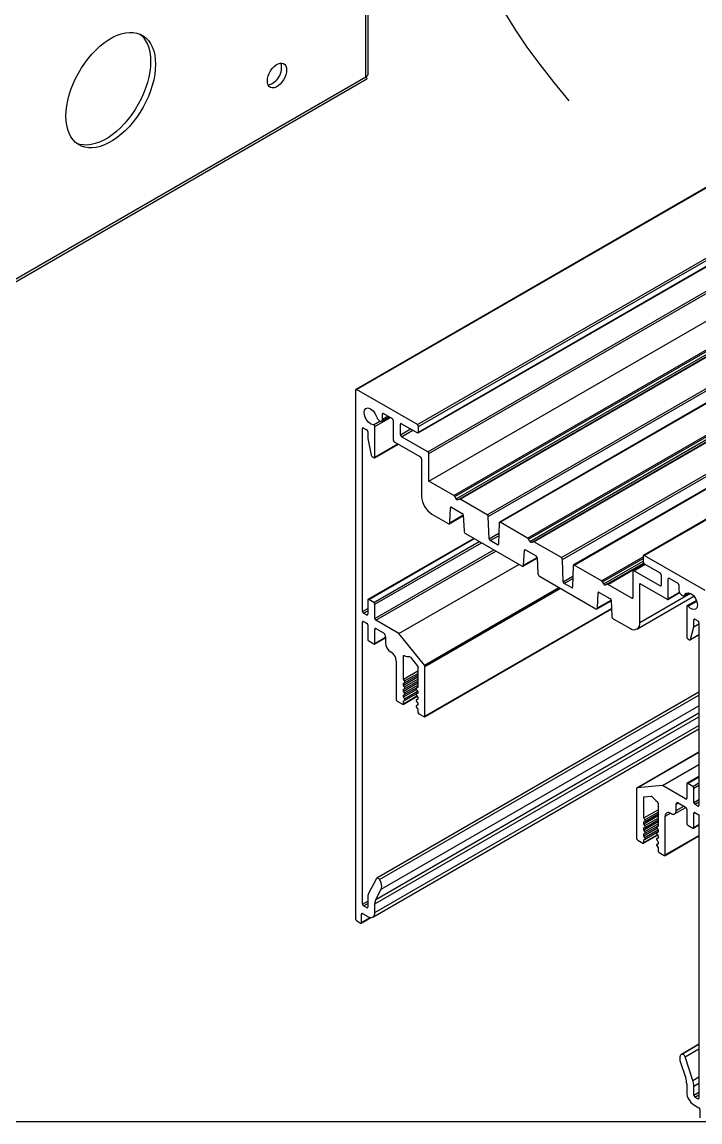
# Model space of a CAD drawing. Header units: inches. Extents: x -3.8 to 16.7, y -13 to 0.
# Drawn here: x 7.2 to 11.88, y -13.02 to -5.41 of the extents above; entities that cross this region are included whole.
import ezdxf

# ---------------------------------------------------------------- set-up
doc = ezdxf.new("R2010")
doc.units = ezdxf.units.IN
doc.header["$LTSCALE"] = 0.5
doc.header["$MEASUREMENT"] = 0
for name, color, linetype in [('Dimension', 10, 'CONTINUOUS'), ('Housing', 150, 'CONTINUOUS'), ('WallMount Bracket', 190, 'CONTINUOUS')]:
    doc.layers.add(name, color=color, linetype=linetype)
doc.layers.add('Text-Unprinted', color=131, linetype='CONTINUOUS', plot=False)

msp = doc.modelspace()

# ---------------------------------------------------------------- linework, layer by layer
at = {"layer": 'Dimension', "transparency": 16777216}
msp.add_open_spline([(10.247024, 0), (11.422375, -1.36695), (10.612632, -2.977638), (9.80289, -4.588327), (10.97824, -5.955277)], degree=3, dxfattribs=at)
at = {"layer": 'Housing', "linetype": 'Continuous', "lineweight": 25, "transparency": 16777216}
for p, q in [((13.401689, -5.701778), (9.504575, -7.950736)), ((9.509574, -7.951231), (13.406689, -5.702274)), ((9.930789, -8.194393), (13.827903, -5.945435)), ((9.935788, -8.252047), (13.832903, -6.003089)), ((9.93786, -8.206641), (13.834974, -5.957683)), ((9.93786, -8.247468), (13.834974, -5.99851)), ((10.002363, -8.38269), (13.899477, -6.133732)), ((10.009434, -8.394937), (13.906548, -6.14598)), ((10.009434, -8.584995), (13.906548, -6.336037)), ((10.181909, -8.684563), (14.079024, -6.435605)), ((10.189409, -8.692483), (14.086524, -6.443525)), ((10.197711, -8.706863), (14.094825, -6.457905)), ((10.218545, -8.709302), (14.115659, -6.460344)), ((10.226045, -8.710042), (14.123159, -6.461084)), ((10.413826, -8.818446), (14.310979, -6.569512)), ((10.420892, -8.830366), (14.318008, -6.581456)), ((14.395354, -6.620209), (10.497841, -8.869338)), ((10.502841, -8.869833), (14.400007, -6.620905)), ((10.692237, -8.979168), (14.589407, -6.730246)), ((10.699737, -8.987088), (14.59688, -6.738181)), ((10.708038, -9.001469), (14.605172, -6.752567)), ((10.728872, -9.003908), (14.626407, -6.754774)), ((10.736372, -9.004647), (14.633544, -6.755723)), ((10.925768, -9.113983), (14.822931, -6.865057)), ((10.932833, -9.125904), (14.82995, -6.877004)), ((14.907238, -6.915769), (11.009783, -9.164875)), ((11.014782, -9.16537), (14.911937, -6.916436)), ((15.389935, -6.849568), (11.49282, -9.098526)), ((11.49782, -9.099021), (15.394934, -6.850063)), ((9.502503, -7.955315), (9.502503, -11.611212)), ((9.930789, -8.194393), (9.509574, -7.951231)), ((9.69037, -8.120926), (9.697442, -8.116843)), ((9.69037, -8.156589), (9.69037, -8.120926)), ((9.69037, -8.156589), (9.728331, -8.134675)), ((9.697441, -8.116842), (9.756993, -8.151221)), ((9.627572, -8.195623), (9.671955, -8.170001)), ((9.636854, -8.207512), (9.745678, -8.144689)), ((9.636854, -8.418493), (9.636854, -8.207512)), ((9.684225, -8.170172), (9.737023, -8.139692)), ((9.764064, -8.163468), (9.764064, -8.300623)), ((9.813541, -8.192031), (9.820613, -8.187948)), ((9.813541, -8.26552), (9.813541, -8.192031)), ((9.820612, -8.187948), (9.930789, -8.251551)), ((9.93786, -8.247468), (9.93786, -8.206641)), ((9.552001, -8.221999), (9.559073, -8.217916)), ((9.552001, -9.485444), (9.552001, -8.221999)), ((9.559072, -8.217915), (9.580285, -8.230161)), ((9.587356, -8.242409), (9.587356, -8.291425)), ((9.813541, -8.26552), (9.884263, -8.224693)), ((9.820612, -8.277767), (9.898406, -8.232858)), ((10.002363, -8.38269), (9.820612, -8.277767)), ((9.587356, -8.291425), (9.610701, -8.405508)), ((9.634782, -8.423071), (9.798406, -8.328613)), ((9.636854, -8.418493), (9.795476, -8.326922)), ((9.771135, -8.31287), (9.952886, -8.417793)), ((9.617531, -8.415503), (9.629783, -8.422576)), ((9.959957, -8.43004), (9.959957, -8.690762)), ((10.009434, -8.584995), (10.009434, -8.394937)), ((10.181909, -8.684563), (10.009434, -8.584995)), ((10.197711, -8.706863), (10.189409, -8.692483)), ((10.218545, -8.709302), (10.210244, -8.714098)), ((10.413826, -8.818446), (10.226045, -8.710042)), ((10.030668, -8.813236), (10.144036, -8.878683)), ((10.154643, -8.872558), (10.159767, -8.768639)), ((10.154643, -8.872558), (10.248084, -8.818615)), ((10.159767, -8.768639), (10.166437, -8.764788)), ((10.166827, -8.765), (10.241127, -8.807893)), ((10.248187, -8.819683), (10.253311, -8.929518)), ((10.151536, -8.879425), (10.248367, -8.823526)), ((10.426087, -8.984679), (10.420892, -8.830366)), ((10.495775, -8.873596), (10.49058, -9.02191)), ((10.692237, -8.979168), (10.502841, -8.869833)), ((10.263918, -8.947889), (10.654364, -9.173288)), ((10.426087, -8.984679), (10.493242, -8.945911)), ((10.433153, -8.9966), (10.49267, -8.962241)), ((10.320526, -8.980568), (9.589428, -9.402622)), ((9.594427, -9.403117), (10.323455, -8.982259)), ((9.629782, -9.423528), (10.35881, -9.002669)), ((9.636854, -9.435775), (10.372953, -9.010834)), ((10.483515, -9.025673), (10.433153, -8.9966)), ((10.483515, -9.025673), (10.490591, -9.021588)), ((10.708038, -9.001469), (10.699737, -8.987088)), ((10.728872, -9.003908), (10.720571, -9.008704)), ((10.925768, -9.113983), (10.736372, -9.004647)), ((9.636854, -9.534429), (10.458399, -9.06016)), ((9.643925, -9.546676), (10.472542, -9.068325)), ((10.661863, -9.174031), (10.758694, -9.118132)), ((10.66497, -9.167163), (10.670094, -9.063244)), ((10.66497, -9.167163), (10.758412, -9.113221)), ((10.670094, -9.063244), (10.676765, -9.059394)), ((10.677154, -9.059606), (10.751454, -9.102499)), ((10.758515, -9.114289), (10.763639, -9.224123)), ((11.202564, -9.273774), (11.490749, -9.107409)), ((11.210064, -9.281694), (11.490749, -9.119658)), ((11.490749, -9.103104), (11.490749, -9.143932)), ((11.919009, -9.342168), (11.49782, -9.099021)), ((9.803591, -9.638849), (10.632209, -9.160499)), ((10.938029, -9.280217), (10.932833, -9.125904)), ((11.007717, -9.169133), (11.002522, -9.317448)), ((11.202564, -9.273774), (11.014782, -9.16537)), ((11.218365, -9.296074), (11.490749, -9.138831)), ((11.239199, -9.298514), (11.493367, -9.151786)), ((11.246699, -9.299253), (11.496336, -9.155141)), ((11.501111, -9.15808), (11.421246, -9.204185)), ((11.426246, -9.20468), (11.50404, -9.15977)), ((11.49782, -9.156179), (11.607997, -9.219783)), ((10.774245, -9.242494), (11.164691, -9.467894)), ((10.938029, -9.280217), (11.005184, -9.241449)), ((10.945094, -9.292138), (11.004612, -9.257779)), ((11.419175, -9.208763), (11.419175, -9.390655)), ((11.607997, -9.309603), (11.426246, -9.20468)), ((11.615068, -9.23203), (11.615068, -9.305519)), ((11.664545, -9.260593), (11.671617, -9.25651)), ((11.664545, -9.397747), (11.664545, -9.260593)), ((11.671616, -9.256509), (11.731167, -9.290887)), ((9.979125, -9.857212), (10.909104, -9.320347)), ((9.982661, -9.866326), (10.918766, -9.325924)), ((10.995456, -9.321211), (10.945094, -9.292138)), ((10.995456, -9.321211), (11.002533, -9.317126)), ((11.218365, -9.296074), (11.210064, -9.281694)), ((11.239199, -9.298514), (11.230898, -9.303309)), ((11.412104, -9.394739), (11.246699, -9.299253)), ((11.468652, -9.292826), (11.657474, -9.401831)), ((11.468652, -9.561713), (11.468652, -9.292826)), ((11.607997, -9.309603), (11.615068, -9.30552)), ((11.738238, -9.303135), (11.738238, -9.338797)), ((9.587356, -9.407201), (9.587356, -9.505854)), ((9.629782, -9.423528), (9.594427, -9.403117)), ((11.17219, -9.468637), (11.269021, -9.412737)), ((11.175298, -9.461769), (11.180421, -9.35785)), ((11.175298, -9.461769), (11.268739, -9.407827)), ((11.180421, -9.35785), (11.187092, -9.353999)), ((11.187482, -9.354212), (11.261782, -9.397104)), ((11.268842, -9.408894), (11.273966, -9.518729)), ((11.412104, -9.394739), (11.419175, -9.390657)), ((11.447937, -9.607497), (11.841656, -9.380208)), ((11.468652, -9.561713), (11.817285, -9.360451)), ((11.662474, -9.402326), (11.742588, -9.356077)), ((11.664545, -9.397747), (11.74139, -9.353386)), ((11.774048, -9.376599), (11.807909, -9.357051)), ((11.778385, -9.37181), (11.804931, -9.356486)), ((11.859383, -9.409396), (11.793594, -9.447375)), ((11.801011, -9.450323), (11.861606, -9.415342)), ((9.552001, -9.485444), (9.587356, -9.465034)), ((9.559072, -9.497692), (9.587356, -9.481364)), ((9.580285, -9.509938), (9.559072, -9.497692)), ((9.636854, -9.534429), (9.636854, -9.435775)), ((9.980517, -10.213822), (11.271622, -9.468483)), ((9.982588, -10.209246), (11.271468, -9.465191)), ((11.791729, -9.451496), (11.791729, -9.662476)), ((9.552001, -9.558933), (9.559073, -9.55485)), ((9.552001, -11.50914), (9.552001, -9.558933)), ((9.559072, -9.55485), (9.580285, -9.567096)), ((9.580285, -9.509938), (9.587356, -9.505856)), ((9.587356, -9.579343), (9.587356, -9.677997)), ((9.803591, -9.638849), (9.643925, -9.546676)), ((11.284572, -9.5371), (11.397941, -9.602547)), ((11.840986, -9.593457), (11.876582, -9.572908)), ((11.841227, -9.543541), (11.848299, -9.539458)), ((11.841227, -9.591483), (11.841227, -9.543541)), ((11.841227, -9.591483), (11.876582, -9.571072)), ((11.848298, -9.539457), (11.869511, -9.551703)), ((11.876582, -9.563951), (11.876582, -10.827396)), ((9.636853, -9.706571), (9.636853, -9.607917)), ((9.636853, -9.607917), (9.643926, -9.603835)), ((9.643925, -9.603834), (9.695501, -9.633608)), ((9.979125, -9.857212), (9.803591, -9.638849)), ((11.816052, -9.682292), (11.876582, -9.647348)), ((11.817882, -9.679687), (11.840986, -9.593457)), ((11.817882, -9.679687), (11.876582, -9.645801)), ((9.594427, -9.690244), (9.629782, -9.710654)), ((9.634782, -9.711149), (9.709647, -9.667931)), ((9.636853, -9.706571), (9.709647, -9.664548)), ((9.709647, -9.658105), (9.709647, -9.703015)), ((11.7988, -9.674724), (11.811052, -9.681797)), ((9.745002, -9.764252), (9.749245, -9.766702)), ((9.834097, -9.795572), (9.841236, -9.791451)), ((9.834097, -9.954498), (9.834097, -9.795572)), ((9.882123, -9.802543), (9.933092, -9.865947)), ((9.7846, -9.827939), (9.7846, -10.094948)), ((9.933092, -9.865947), (9.933092, -10.011647)), ((9.982588, -10.209246), (9.982661, -9.866326)), ((9.834097, -9.954498), (9.933092, -9.897349)), ((9.834097, -9.995325), (9.933092, -9.938177)), ((9.841968, -9.966668), (9.834097, -9.954498)), ((9.841968, -9.966668), (9.933092, -9.914063)), ((9.841968, -10.007495), (9.933092, -9.95489)), ((9.842422, -9.978959), (9.933092, -9.926617)), ((9.834097, -10.036152), (9.933092, -9.979004)), ((9.834097, -9.98226), (9.841968, -9.979178)), ((9.834097, -9.995325), (9.834097, -9.98226)), ((9.841968, -10.007495), (9.834097, -9.995325)), ((9.834097, -10.023087), (9.841968, -10.020005)), ((9.834097, -10.036152), (9.834097, -10.023087)), ((9.834097, -10.076979), (9.924027, -10.025064)), ((9.841968, -10.048322), (9.834097, -10.036152)), ((9.841968, -10.048322), (9.933092, -9.995717)), ((9.841968, -10.089149), (9.931743, -10.037323)), ((9.842422, -10.019786), (9.933092, -9.967444)), ((9.842422, -10.060613), (9.933092, -10.008271)), ((9.933092, -10.010142), (9.924768, -10.014948)), ((9.925222, -10.014729), (9.933092, -10.010186)), ((9.933092, -10.011647), (9.925222, -10.014729)), ((9.925222, -10.027239), (9.933092, -10.039409)), ((11.876582, -10.044865), (9.650455, -11.329981)), ((9.669445, -11.339887), (11.876582, -10.065734)), ((9.791671, -10.107195), (9.827026, -10.127605)), ((9.832026, -10.1281), (9.928157, -10.072605)), ((9.834097, -10.063914), (9.841968, -10.060832)), ((9.834097, -10.076979), (9.834097, -10.063914)), ((9.834097, -10.123522), (9.926564, -10.070142)), ((9.841968, -10.089149), (9.834097, -10.076979)), ((9.834097, -10.104741), (9.841968, -10.101659)), ((9.834097, -10.123522), (9.834097, -10.104741)), ((9.842422, -10.10144), (9.933092, -10.049098)), ((9.933092, -10.050969), (9.924768, -10.055775)), ((9.933092, -10.091796), (9.924768, -10.096602)), ((9.925222, -10.055556), (9.933092, -10.051013)), ((9.933092, -10.052474), (9.925222, -10.055556)), ((9.925222, -10.068066), (9.933092, -10.080236)), ((9.925222, -10.096383), (9.933092, -10.09184)), ((9.933092, -10.093301), (9.925222, -10.096383)), ((9.925222, -10.108893), (9.933092, -10.121063)), ((9.933092, -10.039409), (9.933092, -10.052474)), ((9.933092, -10.080236), (9.933092, -10.093301)), ((9.643479, -11.476145), (11.876582, -10.187001)), ((9.680914, -11.40505), (11.876582, -10.137518)), ((9.933092, -10.132623), (9.924768, -10.137429)), ((9.925222, -10.13721), (9.933092, -10.132667)), ((9.933092, -10.134128), (9.925222, -10.13721)), ((9.925222, -10.14972), (9.933092, -10.16189)), ((9.933092, -10.121063), (9.933092, -10.134128)), ((9.933092, -10.16189), (9.933092, -10.180671)), ((9.636853, -11.506829), (11.876582, -10.213861)), ((9.940163, -10.192918), (9.975517, -10.213327)), ((9.622353, -11.598339), (11.876582, -10.297)), ((9.636854, -11.566289), (11.876582, -10.273322)), ((11.876582, -10.45905), (11.447994, -10.706469)), ((11.449458, -10.706017), (11.876582, -10.459443)), ((11.624992, -10.690322), (11.876582, -10.545082)), ((11.876582, -10.627392), (11.793801, -10.67518)), ((11.7988, -10.675675), (11.876582, -10.630773)), ((11.445922, -10.711049), (11.445995, -11.054053)), ((11.624992, -10.690322), (11.449458, -10.706017)), ((11.784658, -10.782496), (11.624992, -10.690322)), ((11.791729, -10.679759), (11.791729, -10.778412)), ((11.834156, -10.696085), (11.7988, -10.675675)), ((11.834156, -10.696085), (11.876582, -10.671593)), ((11.841227, -10.708333), (11.876582, -10.687923)), ((11.841227, -10.806986), (11.841227, -10.708333)), ((11.495491, -10.767901), (11.54646, -10.763344)), ((11.495491, -10.9136), (11.495491, -10.767901)), ((11.784658, -10.782496), (11.791729, -10.778413)), ((11.841227, -10.806986), (11.876582, -10.786576)), ((11.495491, -10.9136), (11.594486, -10.856452)), ((11.503361, -10.92577), (11.594486, -10.873165)), ((11.594486, -10.811822), (11.594485, -10.970749)), ((11.70858, -10.885846), (11.786408, -10.840917)), ((11.718937, -10.818044), (11.733081, -10.809879)), ((11.718937, -10.862954), (11.718937, -10.818044)), ((11.718937, -10.862954), (11.771979, -10.832333)), ((11.733083, -10.809879), (11.784659, -10.839654)), ((11.79173, -10.851901), (11.79173, -10.950555)), ((11.848298, -10.819234), (11.876582, -10.802906)), ((11.869511, -10.83148), (11.848298, -10.819234)), ((11.869511, -10.83148), (11.876582, -10.827398)), ((11.495491, -10.954427), (11.594485, -10.897279)), ((11.503361, -10.92577), (11.495491, -10.9136)), ((11.495491, -10.995254), (11.594485, -10.938106)), ((11.495491, -10.941362), (11.503361, -10.93828)), ((11.495491, -10.954427), (11.495491, -10.941362)), ((11.503361, -10.966597), (11.594485, -10.913992)), ((11.503815, -10.938061), (11.594485, -10.885719)), ((11.503815, -10.978888), (11.594485, -10.926546)), ((11.643984, -10.901338), (11.679345, -10.880925)), ((11.643984, -11.168347), (11.643984, -10.901338)), ((11.679339, -10.880921), (11.683582, -10.883371)), ((11.841227, -10.880475), (11.8483, -10.876393)), ((11.841227, -10.979129), (11.841227, -10.880475)), ((11.848298, -10.876392), (11.876583, -10.89272)), ((11.876583, -10.89272), (11.876583, -12.851092)), ((11.503361, -10.966597), (11.495491, -10.954427)), ((11.495491, -10.982189), (11.503361, -10.979107)), ((11.495491, -10.995254), (11.495491, -10.982189)), ((11.495491, -11.036081), (11.585421, -10.984166)), ((11.503361, -11.007424), (11.495491, -10.995254)), ((11.495491, -11.023016), (11.503361, -11.019934)), ((11.495491, -11.036081), (11.495491, -11.023016)), ((11.503361, -11.007424), (11.594485, -10.954819)), ((11.503361, -11.048251), (11.593136, -10.996425)), ((11.503815, -11.019715), (11.594485, -10.967373)), ((11.503815, -11.060542), (11.594485, -11.0082)), ((11.594485, -10.969244), (11.586161, -10.97405)), ((11.594485, -11.010071), (11.586161, -11.014877)), ((11.586615, -10.973831), (11.594485, -10.969288)), ((11.594485, -10.970749), (11.586615, -10.973831)), ((11.586615, -10.986341), (11.594485, -10.998511)), ((11.586615, -11.014658), (11.594485, -11.010115)), ((11.594485, -11.011576), (11.586615, -11.014658)), ((11.594485, -10.998511), (11.594485, -11.011576)), ((11.798801, -10.962802), (11.834156, -10.983212)), ((11.839156, -10.983707), (11.876583, -10.962101)), ((11.841227, -10.979129), (11.876583, -10.958719)), ((11.453066, -11.066298), (11.48842, -11.086707)), ((11.493419, -11.087202), (11.58955, -11.031707)), ((11.495491, -11.082624), (11.587957, -11.029244)), ((11.503361, -11.048251), (11.495491, -11.036081)), ((11.495491, -11.063843), (11.503361, -11.060761)), ((11.495491, -11.082624), (11.495491, -11.063843)), ((11.594486, -11.050898), (11.586161, -11.055704)), ((11.594486, -11.091725), (11.586161, -11.096531)), ((11.586615, -11.027168), (11.594486, -11.039338)), ((11.586615, -11.055485), (11.594486, -11.050942)), ((11.594486, -11.052403), (11.586615, -11.055485)), ((11.586615, -11.067995), (11.594486, -11.080165)), ((11.586615, -11.096312), (11.594486, -11.091769)), ((11.594486, -11.09323), (11.586615, -11.096312)), ((11.594486, -11.039338), (11.594486, -11.052403)), ((11.594486, -11.080165), (11.594486, -11.09323)), ((11.641912, -11.172926), (11.876583, -11.037453)), ((11.643984, -11.168347), (11.876583, -11.034071)), ((11.586615, -11.108822), (11.594486, -11.120992)), ((11.594486, -11.120992), (11.594486, -11.139773)), ((11.601557, -11.15202), (11.636913, -11.17243)), ((9.647637, -11.333001), (9.593981, -11.434899)), ((9.643479, -11.476145), (9.680914, -11.40505)), ((9.587356, -11.465583), (9.587356, -11.52955)), ((9.552001, -11.50914), (9.587356, -11.48873)), ((9.559072, -11.521387), (9.587356, -11.505059)), ((9.580285, -11.533633), (9.559072, -11.521387)), ((9.580285, -11.533633), (9.587356, -11.529551)), ((9.636854, -11.566289), (9.636853, -11.506829)), ((9.509574, -11.623459), (9.537858, -11.639787)), ((9.542858, -11.640282), (9.609838, -11.601616)), ((9.54493, -11.578546), (9.552002, -11.574463)), ((9.54493, -11.635704), (9.54493, -11.578546)), ((9.54493, -11.635704), (9.604614, -11.601249)), ((9.552001, -11.574463), (9.587356, -11.594873)), ((11.876583, -12.478121), (11.756114, -12.547666)), ((11.759138, -12.546241), (11.876583, -12.478442)), ((11.780947, -12.564535), (11.876583, -12.509325)), ((11.747669, -12.598162), (11.785105, -12.712479)), ((11.834602, -12.728382), (11.780947, -12.564535)), ((11.79173, -12.750812), (11.79173, -12.810273)), ((11.834602, -12.728382), (11.876583, -12.704147)), ((11.841227, -12.766715), (11.876583, -12.746305)), ((11.841227, -12.830682), (11.841227, -12.766715)), ((11.841227, -12.830682), (11.876583, -12.810272)), ((11.848298, -12.84293), (11.876583, -12.826601)), ((11.869512, -12.855176), (11.848298, -12.84293)), ((11.869512, -12.855176), (11.876583, -12.851094)), ((11.841227, -12.896005), (11.876583, -12.916415)), ((11.883654, -12.928663), (11.883654, -12.985821))]:
    msp.add_line(p, q, dxfattribs=at)
at = {"layer": 'Housing', "linetype": 'Continuous', "lineweight": 25, "transparency": 16777216, "flags": 128}
for points in [[(9.627572, -8.195623), (9.6102, -8.190788), (9.592444, -8.17754), (9.577086, -8.157956), (9.566533, -8.135104), (9.562438, -8.112565), (9.565443, -8.09387), (9.575078, -8.08195), (9.589832, -8.078671), (9.607393, -8.084549), (9.62501, -8.098661), (9.639923, -8.118796), (9.649794, -8.1418)], [(9.649794, -8.1418), (9.653507, -8.151128), (9.659115, -8.159663), (9.665949, -8.166387), (9.673195, -8.170497), (9.679986, -8.171503), (9.685514, -8.169285), (9.689119, -8.164108), (9.69037, -8.156589)], [(10.210244, -8.714098), (10.208974, -8.714831), (10.207455, -8.715056), (10.205761, -8.714763), (10.203977, -8.713965), (10.202194, -8.712704), (10.200499, -8.711041), (10.19898, -8.709061), (10.197711, -8.706863)], [(10.720571, -9.008704), (10.719302, -9.009437), (10.717782, -9.009662), (10.716088, -9.009369), (10.714304, -9.008571), (10.712521, -9.007309), (10.710827, -9.005647), (10.709307, -9.003667), (10.708038, -9.001469)], [(11.230898, -9.303309), (11.229629, -9.304042), (11.228109, -9.304268), (11.226415, -9.303974), (11.224632, -9.303177), (11.222848, -9.301915), (11.221154, -9.300253), (11.219634, -9.298273), (11.218365, -9.296074)], [(11.738238, -9.338797), (11.739442, -9.34758), (11.742916, -9.356744), (11.74826, -9.365239), (11.754861, -9.372089), (11.761963, -9.376508), (11.768749, -9.377988), (11.774441, -9.37636), (11.778385, -9.37181)], [(11.778385, -9.37181), (11.787949, -9.359672), (11.802717, -9.356243), (11.820354, -9.362065), (11.838066, -9.376217), (11.853051, -9.396458), (11.862936, -9.419585), (11.866157, -9.441937), (11.862204, -9.459976), (11.851702, -9.470846), (11.836314, -9.472826), (11.818476, -9.465604), (11.801011, -9.450323)], [(11.801011, -9.450323), (11.799485, -9.448801), (11.797867, -9.447695), (11.796265, -9.447075), (11.794782, -9.446982), (11.793514, -9.447423), (11.792545, -9.448367), (11.791937, -9.449755), (11.791729, -9.451496)], [(11.811052, -9.681797), (11.812204, -9.682352), (11.813325, -9.682675), (11.814386, -9.682757), (11.815357, -9.682594), (11.816213, -9.682192), (11.816932, -9.681562), (11.817493, -9.680719), (11.817882, -9.679687)], [(9.834097, -9.795572), (9.834213, -9.794168), (9.834556, -9.792944), (9.835115, -9.791939), (9.835872, -9.791186), (9.836802, -9.79071), (9.837875, -9.790527), (9.839055, -9.790641), (9.840305, -9.791051)], [(9.841968, -9.979178), (9.843032, -9.978508), (9.843831, -9.977449), (9.844326, -9.976051), (9.844494, -9.974381), (9.844326, -9.972517), (9.843831, -9.970547), (9.843032, -9.968566), (9.841968, -9.966668)], [(9.841968, -10.020005), (9.843032, -10.019335), (9.843831, -10.018276), (9.844326, -10.016878), (9.844494, -10.015208), (9.844326, -10.013344), (9.843831, -10.011375), (9.843032, -10.009394), (9.841968, -10.007495)], [(9.925222, -10.014729), (9.924157, -10.015399), (9.923359, -10.016458), (9.922864, -10.017856), (9.922696, -10.019526), (9.922864, -10.02139), (9.923359, -10.023359), (9.924157, -10.02534), (9.925222, -10.027239)], [(9.841968, -10.060832), (9.843032, -10.060162), (9.843831, -10.059103), (9.844326, -10.057705), (9.844494, -10.056035), (9.844326, -10.054171), (9.843831, -10.052202), (9.843032, -10.050221), (9.841968, -10.048322)], [(9.841968, -10.101659), (9.843032, -10.100989), (9.843831, -10.09993), (9.844326, -10.098532), (9.844494, -10.096862), (9.844326, -10.094998), (9.843831, -10.093029), (9.843032, -10.091048), (9.841968, -10.089149)], [(9.925222, -10.055556), (9.924157, -10.056226), (9.923359, -10.057285), (9.922864, -10.058683), (9.922696, -10.060353), (9.922864, -10.062217), (9.923359, -10.064186), (9.924157, -10.066167), (9.925222, -10.068066)], [(9.925222, -10.096383), (9.924157, -10.097053), (9.923359, -10.098112), (9.922864, -10.09951), (9.922696, -10.10118), (9.922864, -10.103044), (9.923359, -10.105014), (9.924157, -10.106995), (9.925222, -10.108893)], [(9.925222, -10.13721), (9.924157, -10.13788), (9.923359, -10.138939), (9.922864, -10.140337), (9.922696, -10.142007), (9.922864, -10.143871), (9.923359, -10.145841), (9.924157, -10.147822), (9.925222, -10.14972)], [(11.503361, -10.93828), (11.504426, -10.93761), (11.505224, -10.936551), (11.505719, -10.935153), (11.505887, -10.933483), (11.505719, -10.931619), (11.505224, -10.92965), (11.504426, -10.927669), (11.503361, -10.92577)], [(11.503361, -10.979107), (11.504426, -10.978437), (11.505224, -10.977378), (11.505719, -10.97598), (11.505887, -10.97431), (11.505719, -10.972446), (11.505224, -10.970477), (11.504426, -10.968496), (11.503361, -10.966597)], [(11.503361, -11.019934), (11.504426, -11.019264), (11.505224, -11.018205), (11.505719, -11.016807), (11.505887, -11.015137), (11.505719, -11.013273), (11.505224, -11.011304), (11.504426, -11.009323), (11.503361, -11.007424)], [(11.586615, -10.973831), (11.58555, -10.974501), (11.584752, -10.97556), (11.584257, -10.976958), (11.584089, -10.978628), (11.584257, -10.980492), (11.584752, -10.982461), (11.58555, -10.984442), (11.586615, -10.986341)], [(11.586615, -11.014658), (11.58555, -11.015328), (11.584752, -11.016387), (11.584257, -11.017785), (11.584089, -11.019455), (11.584257, -11.021319), (11.584752, -11.023288), (11.58555, -11.025269), (11.586615, -11.027168)], [(11.503361, -11.060761), (11.504426, -11.060091), (11.505224, -11.059032), (11.505719, -11.057634), (11.505887, -11.055964), (11.505719, -11.0541), (11.505224, -11.052131), (11.504426, -11.05015), (11.503361, -11.048251)], [(11.586615, -11.055485), (11.58555, -11.056155), (11.584752, -11.057214), (11.584257, -11.058612), (11.584089, -11.060282), (11.584257, -11.062146), (11.584752, -11.064116), (11.58555, -11.066097), (11.586615, -11.067995)], [(11.586615, -11.096312), (11.58555, -11.096982), (11.584752, -11.098041), (11.584257, -11.099439), (11.584089, -11.101109), (11.584257, -11.102973), (11.584752, -11.104943), (11.585551, -11.106924), (11.586615, -11.108822)], [(9.669445, -11.339887), (9.666746, -11.336309), (9.663721, -11.333299), (9.660528, -11.331014), (9.65733, -11.329571), (9.654294, -11.329045), (9.651577, -11.329464), (9.649319, -11.330806), (9.647637, -11.333001)], [(11.759138, -12.546241), (11.754131, -12.548974), (11.74999, -12.553079), (11.746828, -12.558446), (11.744731, -12.56493), (11.743756, -12.572354), (11.743929, -12.580517), (11.745245, -12.589198), (11.747669, -12.598162)], [(11.780947, -12.564535), (11.779265, -12.560398), (11.777007, -12.556449), (11.774289, -12.552893), (11.771253, -12.549913), (11.768056, -12.547664), (11.764862, -12.546262), (11.761838, -12.545779), (11.759138, -12.546241)]]:
    msp.add_lwpolyline(points, dxfattribs=at)
at = {"layer": 'Housing', "linetype": 'Continuous', "lineweight": 25, "transparency": 16777216}
for centre, radius, start, end in [((9.506814, -7.954615), 0.004367, 50.7967127, 189.2140349), ((9.694681, -8.120226), 0.004367, 50.7967127, 189.2140349), ((9.624764, -8.207383), 0.01209, 359.3860686, 76.5703074), ((9.748712, -8.164167), 0.015368, 2.6054778, 57.394521), ((9.817852, -8.191332), 0.004367, 50.796661, 189.2139768), ((9.922508, -8.207339), 0.015368, 2.6054441, 57.3945236), ((9.556312, -8.221299), 0.004367, 50.7967127, 189.2140349), ((9.572004, -8.243107), 0.015368, 2.6054803, 57.3945208), ((9.828893, -8.264821), 0.015368, 182.6054563, 237.3945226), ((9.933549, -8.248167), 0.004367, 230.7966563, 9.2139476), ((9.779416, -8.299924), 0.015368, 182.6054778, 237.394521), ((9.626051, -8.40235), 0.015673, 191.6278075, 237.0659815), ((9.632543, -8.419192), 0.004367, 230.796514, 9.2140028), ((9.944605, -8.430739), 0.015368, 2.6054778, 57.394521), ((9.994082, -8.395636), 0.015368, 2.6054522, 57.394523), ((10.113479, -8.683776), 0.15368, 182.6054789, 237.3945276), ((10.170493, -8.702886), 0.021589, 28.8075288, 58.0730238), ((10.221656, -8.716153), 0.007524, 54.3160588, 114.4224819), ((10.164063, -8.768307), 0.004309, 50.1101802, 184.4153241), ((10.232753, -8.820917), 0.015483, 4.5701319, 57.2597164), ((10.405477, -8.831449), 0.015453, 4.0170416, 57.2939833), ((10.148177, -8.873607), 0.006551, 230.7967278, 9.2141045), ((10.500078, -8.873159), 0.004325, 50.2888302, 185.7905591), ((10.27634, -8.92847), 0.023052, 182.605484, 237.3945826), ((10.441503, -8.983597), 0.015453, 184.0170431, 237.2939649), ((10.486278, -9.022347), 0.004325, 230.2887874, 5.7905515), ((10.68082, -8.997491), 0.021589, 28.8076702, 58.0727945), ((10.731983, -9.010759), 0.007524, 54.3162658, 114.4218528), ((10.674391, -9.062913), 0.004309, 50.1101802, 184.4153241), ((10.743081, -9.115522), 0.015483, 4.5701319, 57.2597164), ((10.917418, -9.126986), 0.015453, 4.0170663, 57.2939817), ((11.49506, -9.102405), 0.004367, 50.796725, 189.2141108), ((10.658504, -9.168212), 0.006551, 230.7967755, 9.2144204), ((11.012019, -9.168697), 0.004325, 50.2888385, 185.7906201), ((11.506101, -9.143233), 0.015368, 182.6055082, 237.3945367), ((10.786667, -9.223075), 0.023052, 182.6054157, 237.3946335), ((11.191147, -9.292097), 0.021588, 28.8074096, 58.0733663), ((11.423485, -9.208064), 0.004367, 50.7967226, 189.2140958), ((11.599716, -9.232729), 0.015368, 2.6054978, 57.3945376), ((11.668856, -9.259894), 0.004367, 50.7967127, 189.2140349), ((10.953444, -9.279134), 0.015453, 184.0170648, 237.294), ((10.998219, -9.317884), 0.004325, 230.2888813, 5.7906276), ((11.24231, -9.305364), 0.007524, 54.3157767, 114.4230887), ((11.610757, -9.306218), 0.004367, 230.796721, 9.214086), ((11.722886, -9.303834), 0.015368, 2.6054778, 57.394521), ((9.591667, -9.406502), 0.004367, 50.796731, 189.214148), ((9.621501, -9.436474), 0.015368, 2.6054778, 57.394521), ((11.184718, -9.357518), 0.004309, 50.1101802, 184.4153241), ((11.253408, -9.410128), 0.015483, 4.5701319, 57.2597164), ((11.414864, -9.391355), 0.004367, 230.7967226, 9.2140958), ((11.660234, -9.398446), 0.004367, 230.7967127, 9.2140349), ((9.567353, -9.484746), 0.015368, 182.6054778, 237.394521), ((11.168832, -9.462818), 0.006551, 230.7967447, 9.213744), ((9.556312, -9.558234), 0.004367, 50.796713, 189.2140367), ((9.583046, -9.506554), 0.004367, 230.796731, 9.214148), ((9.572004, -9.580042), 0.015368, 2.6054778, 57.394521), ((9.652206, -9.53373), 0.015368, 182.6054778, 237.394521), ((11.296994, -9.517681), 0.023052, 182.6055449, 237.3943796), ((11.425545, -9.568706), 0.043671, 230.7967203, 9.2140495), ((11.845538, -9.542841), 0.004367, 50.7967118, 189.214029), ((11.86123, -9.564649), 0.015368, 2.6054778, 57.394521), ((9.641164, -9.607218), 0.004367, 50.7967127, 189.2140349), ((9.678944, -9.659502), 0.030735, 2.6046438, 57.4037179), ((11.833577, -9.591551), 0.00765, 345.5731222, 0.5116329), ((9.602708, -9.677298), 0.015368, 182.6054787, 237.3945099), ((9.632543, -9.70727), 0.004367, 230.7966863, 9.2140307), ((9.786407, -9.699522), 0.07684, 182.605478, 237.3945329), ((11.807082, -9.661778), 0.015368, 182.6054753, 237.3945528), ((9.707839, -9.831432), 0.07684, 2.6054371, 57.3945394), ((9.874005, -9.718085), 0.080373, 245.2098005, 270.8907032), ((9.874357, -9.807761), 0.009356, 33.8981399, 84.497521), ((9.967329, -9.867031), 0.015348, 2.6296976, 39.7732802), ((9.799952, -10.094249), 0.015368, 182.6054738, 237.3945213), ((9.829787, -10.124221), 0.004367, 230.7967127, 9.2140349), ((9.948445, -10.179972), 0.015368, 182.6054778, 237.394521), ((9.978277, -10.209943), 0.004367, 230.7933309, 9.193111), ((11.450263, -10.710341), 0.004398, 100.5513343, 189.2684957), ((11.79604, -10.679059), 0.004367, 50.7967127, 189.2140349), ((11.825875, -10.709031), 0.015368, 2.6054303, 57.3945247), ((11.545983, -10.772266), 0.008935, 34.7011847, 86.940384), ((11.702696, -10.643782), 0.193746, 219.5611918, 233.8034751), ((11.787419, -10.779111), 0.004367, 230.7967127, 9.2140349), ((11.578917, -10.812598), 0.015588, 2.8541687, 53.092762), ((11.697383, -10.86645), 0.021835, 230.7967443, 9.2140536), ((11.727559, -10.816646), 0.008735, 50.7749723, 189.2105268), ((11.776378, -10.8526), 0.015368, 2.6054778, 57.394521), ((11.856579, -10.806288), 0.015368, 182.6054303, 237.3945247), ((11.872271, -10.828096), 0.004367, 230.7967127, 9.2140349), ((11.665537, -10.897842), 0.021835, 50.7967715, 189.2140663), ((11.845538, -10.879776), 0.004367, 50.7967127, 189.2140349), ((11.807082, -10.949856), 0.015368, 182.6054769, 237.3945321), ((11.836917, -10.979828), 0.004367, 230.7967392, 9.2140392), ((11.461347, -11.053352), 0.015369, 182.6142649, 237.3938367), ((11.49118, -11.083323), 0.004367, 230.7967127, 9.2140349), ((11.609838, -11.139074), 0.015368, 182.6054778, 237.394521), ((11.639673, -11.169046), 0.004367, 230.7967143, 9.2140446), ((9.613888, -11.383256), 0.070481, 341.9881768, 37.9765879), ((9.653357, -11.463776), 0.066025, 154.064165, 181.5681584), ((9.702854, -11.505022), 0.066025, 154.0642363, 181.5681919), ((9.567353, -11.508441), 0.015368, 182.6054694, 237.3946386), ((9.583045, -11.530249), 0.004367, 230.7970014, 9.2141322), ((9.517856, -11.610513), 0.015368, 182.6054823, 237.3944628), ((9.54924, -11.577847), 0.004367, 50.7964841, 189.213998), ((9.606678, -11.571184), 0.03057, 230.7969089, 9.2140927), ((9.540619, -11.636403), 0.004367, 230.7965741, 9.2140126), ((11.667064, -12.752619), 0.124679, 0.8303693, 18.7805813), ((11.716562, -12.768522), 0.124678, 0.8302694, 18.7807114), ((11.899195, -12.805383), 0.107576, 182.6054567, 237.3944978), ((11.85658, -12.829984), 0.015368, 182.6054734, 237.3944089), ((11.872272, -12.851792), 0.004367, 230.7964433, 9.2139914), ((11.868302, -12.929362), 0.015368, 2.6054788, 57.3945182)]:
    msp.add_arc(centre, radius, start, end, dxfattribs=at)
at = {"layer": 'Text-Unprinted', "ltscale": 0.5, "transparency": 16777216}
msp.add_lwpolyline([(0.048336, 0), (16.22824, 0), (16.22824, -13.015379), (0.048336, -13.015379)], close=True, dxfattribs=at)
at = {"layer": 'WallMount Bracket', "linetype": 'Continuous', "lineweight": 25, "transparency": 16777216}
for p, q in [((9.574045, -5.790109), (9.574045, -3.940212)), ((9.590388, -5.767435), (9.590388, -3.917341)), ((6.018526, -7.861042), (9.582211, -5.804278)), ((6.049825, -7.824096), (9.574045, -5.790109))]:
    msp.add_line(p, q, dxfattribs=at)
at = {"layer": 'WallMount Bracket', "linetype": 'Continuous', "lineweight": 25, "transparency": 16777216, "flags": 128}
for points in [[(7.502576, -6.060699), (7.503976, -6.025929), (7.508166, -5.989856), (7.515107, -5.952809), (7.524736, -5.915121), (7.536965, -5.877135), (7.551685, -5.839195), (7.568762, -5.801643), (7.588041, -5.764821), (7.609348, -5.729061), (7.632489, -5.694688), (7.657255, -5.662012), (7.683422, -5.63133), (7.710753, -5.60292), (7.739001, -5.577038), (7.767908, -5.553919), (7.797215, -5.533773), (7.826655, -5.516782), (7.855961, -5.5031), (7.884869, -5.492851), (7.913116, -5.486127), (7.940447, -5.482989), (7.966614, -5.483467), (7.991381, -5.487555), (8.014522, -5.495217), (8.035829, -5.506383), (8.055108, -5.520951), (8.072184, -5.538791), (8.086904, -5.559741), (8.099134, -5.58361), (8.108763, -5.610183), (8.115703, -5.639219), (8.119893, -5.670455), (8.121294, -5.703608), (8.119893, -5.738379), (8.115703, -5.774451), (8.108763, -5.811498), (8.099134, -5.849186), (8.086904, -5.887172), (8.072184, -5.925112), (8.055108, -5.962664), (8.035829, -5.999486), (8.014522, -6.035246), (7.991381, -6.06962), (7.966614, -6.102295), (7.940447, -6.132977), (7.913116, -6.161388), (7.884869, -6.18727), (7.855961, -6.210388), (7.826655, -6.230534), (7.797215, -6.247525), (7.767908, -6.261207), (7.739001, -6.271457), (7.710753, -6.278181), (7.683422, -6.281318), (7.657255, -6.28084), (7.632489, -6.276752), (7.609348, -6.269091), (7.588041, -6.257925), (7.568762, -6.243356), (7.551685, -6.225516), (7.536965, -6.204566), (7.524736, -6.180697), (7.515107, -6.154124), (7.508166, -6.125088), (7.503976, -6.093852), (7.502576, -6.060699)], [(8.013073, -5.494612), (8.021308, -5.501444), (8.038385, -5.519284), (8.053104, -5.540234), (8.065334, -5.564103), (8.074963, -5.590676), (8.081904, -5.619712), (8.086093, -5.650948), (8.087494, -5.684101), (8.086093, -5.718871), (8.081904, -5.754943), (8.074963, -5.791991), (8.065334, -5.829679), (8.053104, -5.867665), (8.038385, -5.905605), (8.021308, -5.943157), (8.002029, -5.979979), (7.980722, -6.015739), (7.957581, -6.050112), (7.932815, -6.082788), (7.906648, -6.11347), (7.879317, -6.14188), (7.851069, -6.167762), (7.822161, -6.190881), (7.792855, -6.211027), (7.763415, -6.228018), (7.734109, -6.2417), (7.705201, -6.251949), (7.676954, -6.258673), (7.649623, -6.261811), (7.623455, -6.261333), (7.598689, -6.257245), (7.576996, -6.250188)], [(8.894515, -5.818789), (8.895968, -5.80199), (8.900262, -5.784249), (8.90721, -5.766341), (8.916507, -5.749049), (8.927749, -5.733128), (8.940444, -5.719274), (8.954035, -5.708093), (8.967931, -5.700073), (8.981523, -5.695565), (8.994217, -5.694766), (9.005459, -5.697711), (9.014757, -5.704271), (9.021705, -5.714159), (9.025999, -5.726943), (9.027451, -5.742065), (9.025999, -5.758864), (9.021705, -5.776605), (9.014757, -5.794513), (9.005459, -5.811805), (8.994217, -5.827726), (8.981523, -5.84158), (8.967931, -5.852761), (8.954035, -5.860781), (8.940444, -5.865289), (8.927749, -5.866088), (8.916507, -5.863143), (8.90721, -5.856583), (8.900262, -5.846695), (8.895968, -5.833911), (8.894515, -5.818789)]]:
    msp.add_lwpolyline(points, dxfattribs=at)
at = {"layer": 'WallMount Bracket', "linetype": 'Continuous', "lineweight": 25, "transparency": 16777216}
msp.add_arc((8.869345, -5.727538), 0.123048, 284.5402231, 15.4774037, dxfattribs=at)
for points, knots in [([(9.590388, -5.76652), (9.590388, -5.770872), (9.588936, -5.775222), (9.583346, -5.783283), (9.579211, -5.786991), (9.574045, -5.790109)], [0.5, 0.5, 0.5, 0.5, 0.75, 0.75, 1, 1, 1, 1]), ([(9.574045, -5.790109), (9.576544, -5.793483), (9.581743, -5.800501), (9.583206, -5.805269), (9.582184, -5.804173), (9.582148, -5.804134)], [0, 0, 0, 0, 0.4716992, 0.98124887, 1, 1, 1, 1])]:
    msp.add_open_spline(points, degree=3, knots=knots, dxfattribs=at)

doc.saveas('drawing.dxf')
